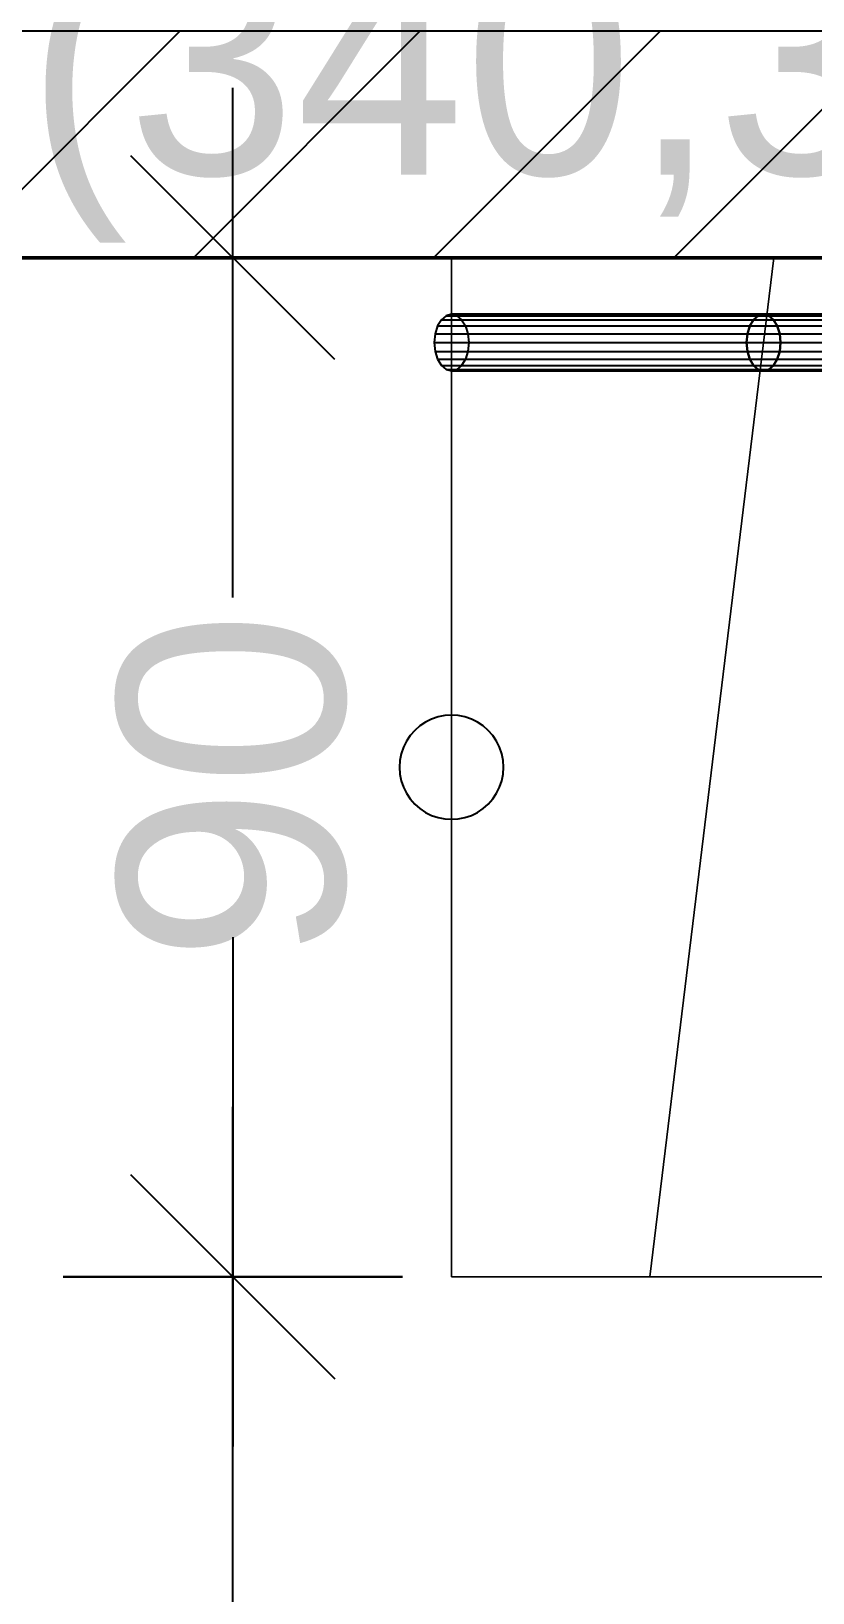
# Model space of a CAD drawing. Extents: x 0 to 756, y -25 to 420.
# Drawn here: x 217.78 to 231.59, y 93.5 to 121.08 of the extents above; entities that cross this region are included whole.
import ezdxf

# ---------------------------------------------------------------- set-up
doc = ezdxf.new("R2010")
doc.units = 0
doc.layers.get('0').update_dxf_attribs({"lineweight": 25})
doc.layers.get('DEFPOINTS').update_dxf_attribs({"lineweight": 25})
for name, color, linetype, lineweight in [('A_Innenwand', 7, 'Continuous', 25), ('PFOSTEN__ST_TZEN', 7, 'Continuous', 13), ('Standard', 7, 'Continuous', 25), ('TREPPE', 7, 'Continuous', 13), ('WAND_HOLZ_NICHT_TRAGEND', 7, 'Continuous', 13)]:
    doc.layers.add(name, color=color, linetype=linetype, lineweight=lineweight)
doc.styles.get("Standard").update_dxf_attribs({"font": 'arial.ttf'})

# ---------------------------------------------------------------- blocks, each defined once
blk = doc.blocks.new('Referenz-A0T78P30OY')
at = {"layer": 'DEFPOINTS', "color": 0, "linetype": 'Continuous', "lineweight": -2, "ltscale": 0.25}
for p, q in [((225.207, 117.078), (225.207, 117.078)), ((221.344, 99.078), (221.344, 99.078)), ((225.207, 99.078), (225.207, 99.078)), ((225.207, 99.078), (225.207, 99.078))]:
    blk.add_line(p, q, dxfattribs=at)
at = {"layer": 'Standard', "color": 0, "lineweight": -2}
for p, q in [((221.344, 111.078), (221.344, 120.078)), ((223.144, 115.278), (219.544, 118.878)), ((224.344, 117.078), (218.344, 117.078)), ((221.344, 114.089), (221.344, 117.078)), ((224.961, 115.872), (224.918, 115.732)), ((225.029, 115.982), (224.961, 115.872)), ((224.961, 115.872), (230.478, 115.872)), ((225.113, 116.053), (225.029, 115.982)), ((225.029, 115.982), (230.545, 115.982)), ((225.207, 116.078), (225.113, 116.053)), ((225.113, 116.053), (230.628, 116.053)), ((230.721, 116.078), (225.207, 116.078)), ((225.207, 116.078), (225.301, 116.053)), ((225.301, 116.053), (225.386, 115.982)), ((225.301, 116.053), (230.814, 116.053)), ((225.386, 115.982), (225.453, 115.872)), ((225.386, 115.982), (230.898, 115.982)), ((225.453, 115.872), (225.496, 115.732)), ((225.453, 115.872), (230.964, 115.872)), ((230.436, 115.732), (230.478, 115.872)), ((230.478, 115.872), (230.436, 115.732)), ((230.478, 115.872), (230.545, 115.982)), ((230.545, 115.982), (230.478, 115.872)), ((230.478, 115.872), (236.196, 115.872)), ((230.545, 115.982), (230.628, 116.053)), ((230.628, 116.053), (230.545, 115.982)), ((230.545, 115.982), (236.26, 115.982)), ((230.628, 116.053), (230.721, 116.078)), ((230.721, 116.078), (230.628, 116.053)), ((230.628, 116.053), (236.34, 116.053)), ((230.814, 116.053), (230.721, 116.078)), ((236.429, 116.078), (230.721, 116.078)), ((230.721, 116.078), (230.814, 116.053)), ((230.898, 115.982), (230.814, 116.053)), ((230.814, 116.053), (230.898, 115.982)), ((230.814, 116.053), (236.519, 116.053)), ((230.964, 115.872), (230.898, 115.982)), ((230.898, 115.982), (230.964, 115.872)), ((230.898, 115.982), (236.599, 115.982)), ((231.007, 115.732), (230.964, 115.872)), ((230.964, 115.872), (231.007, 115.732)), ((230.964, 115.872), (236.663, 115.872)), ((224.918, 115.732), (224.903, 115.578)), ((224.903, 115.578), (230.421, 115.578)), ((224.903, 115.578), (224.918, 115.423)), ((224.918, 115.732), (230.436, 115.732)), ((225.496, 115.732), (225.511, 115.578)), ((225.496, 115.732), (231.007, 115.732)), ((225.511, 115.578), (225.496, 115.423)), ((225.511, 115.578), (231.021, 115.578)), ((230.421, 115.578), (230.436, 115.732)), ((230.436, 115.732), (230.421, 115.578)), ((230.436, 115.423), (230.421, 115.578)), ((230.421, 115.578), (236.141, 115.578)), ((230.421, 115.578), (230.436, 115.423)), ((230.436, 115.732), (236.155, 115.732)), ((231.021, 115.578), (231.007, 115.732)), ((231.007, 115.732), (231.021, 115.578)), ((231.007, 115.732), (236.704, 115.732)), ((231.007, 115.423), (231.021, 115.578)), ((231.021, 115.578), (231.007, 115.423)), ((231.021, 115.578), (236.718, 115.578)), ((224.918, 115.423), (230.436, 115.423)), ((224.918, 115.423), (224.961, 115.284)), ((225.496, 115.423), (225.453, 115.284)), ((225.496, 115.423), (231.007, 115.423)), ((230.478, 115.284), (230.436, 115.423)), ((230.436, 115.423), (236.155, 115.423)), ((230.436, 115.423), (230.478, 115.284)), ((230.964, 115.284), (231.007, 115.423)), ((231.007, 115.423), (230.964, 115.284)), ((231.007, 115.423), (236.704, 115.423)), ((224.961, 115.284), (230.478, 115.284)), ((224.961, 115.284), (225.029, 115.173)), ((225.029, 115.173), (230.545, 115.173)), ((225.029, 115.173), (225.113, 115.102)), ((225.113, 115.102), (230.628, 115.102)), ((225.113, 115.102), (225.207, 115.078)), ((225.301, 115.102), (225.207, 115.078)), ((225.207, 115.078), (230.721, 115.078)), ((225.386, 115.173), (225.301, 115.102)), ((225.301, 115.102), (230.814, 115.102)), ((225.453, 115.284), (225.386, 115.173)), ((225.386, 115.173), (230.898, 115.173)), ((225.453, 115.284), (230.964, 115.284)), ((230.545, 115.173), (230.478, 115.284)), ((230.478, 115.284), (236.196, 115.284)), ((230.478, 115.284), (230.545, 115.173)), ((230.628, 115.102), (230.545, 115.173)), ((230.545, 115.173), (236.26, 115.173)), ((230.545, 115.173), (230.628, 115.102)), ((230.721, 115.078), (230.628, 115.102)), ((230.628, 115.102), (236.34, 115.102)), ((230.628, 115.102), (230.721, 115.078)), ((230.721, 115.078), (230.814, 115.102)), ((230.814, 115.102), (230.721, 115.078)), ((230.721, 115.078), (236.429, 115.078)), ((230.814, 115.102), (230.898, 115.173)), ((230.898, 115.173), (230.814, 115.102)), ((230.814, 115.102), (236.519, 115.102)), ((230.898, 115.173), (230.964, 115.284)), ((230.964, 115.284), (230.898, 115.173)), ((230.898, 115.173), (236.599, 115.173)), ((230.964, 115.284), (236.663, 115.284)), ((221.344, 105.078), (221.344, 96.078)), ((221.344, 93.078), (221.344, 102.078)), ((223.144, 97.278), (219.544, 100.878)), ((219.544, 100.878), (223.144, 97.278)), ((221.344, 99.078), (221.344, 100.889)), ((224.344, 99.078), (218.344, 99.078)), ((218.344, 99.078), (224.344, 99.078)), ((221.344, 71.76), (221.344, 99.078))]:
    blk.add_line(p, q, dxfattribs=at)
at = {"layer": 'TREPPE', "color": 0}
for p, q in [((225.207, 117.078), (225.207, 99.078)), ((230.904, 117.078), (225.207, 117.078)), ((225.207, 117.078), (230.904, 117.078)), ((225.207, 99.078), (225.207, 117.078)), ((225.207, 117.078), (225.207, 117.078)), ((230.904, 117.078), (228.71, 99.078)), ((228.71, 99.078), (230.904, 117.078)), ((228.71, 99.078), (230.904, 117.078)), ((230.904, 117.078), (228.71, 99.078)), ((236.834, 117.078), (230.904, 117.078)), ((230.904, 117.078), (236.834, 117.078)), ((230.904, 117.078), (230.904, 117.078)), ((230.904, 117.078), (230.904, 117.078)), ((225.207, 99.078), (228.71, 99.078)), ((228.71, 99.078), (225.207, 99.078)), ((225.207, 99.078), (225.207, 99.078)), ((228.71, 99.078), (231.981, 99.078)), ((231.981, 99.078), (228.71, 99.078)), ((228.71, 99.078), (228.71, 99.078)), ((228.71, 99.078), (228.71, 99.078))]:
    blk.add_line(p, q, dxfattribs=at)
at = {"layer": 'TREPPE', "color": 0, "lineweight": -2}
for p, q in [((224.969, 108.967), (224.855, 108.928)), ((225.087, 108.99), (224.969, 108.967)), ((225.207, 108.998), (225.087, 108.99)), ((225.327, 108.99), (225.207, 108.998)), ((225.445, 108.967), (225.327, 108.99)), ((225.559, 108.928), (225.445, 108.967)), ((224.557, 108.728), (224.477, 108.638)), ((224.647, 108.808), (224.557, 108.728)), ((224.747, 108.875), (224.647, 108.808)), ((224.855, 108.928), (224.747, 108.875)), ((225.667, 108.875), (225.559, 108.928)), ((225.767, 108.808), (225.667, 108.875)), ((225.858, 108.728), (225.767, 108.808)), ((225.937, 108.638), (225.858, 108.728)), ((224.357, 108.43), (224.319, 108.316)), ((224.41, 108.538), (224.357, 108.43)), ((224.477, 108.638), (224.41, 108.538)), ((226.004, 108.538), (225.937, 108.638)), ((226.057, 108.43), (226.004, 108.538)), ((226.096, 108.316), (226.057, 108.43)), ((224.295, 108.198), (224.287, 108.078)), ((224.319, 108.316), (224.295, 108.198)), ((226.119, 108.198), (226.096, 108.316)), ((226.127, 108.078), (226.119, 108.198)), ((224.287, 108.078), (224.295, 107.958)), ((224.295, 107.958), (224.319, 107.84)), ((226.096, 107.84), (226.119, 107.958)), ((226.119, 107.958), (226.127, 108.078)), ((224.319, 107.84), (224.357, 107.726)), ((224.357, 107.726), (224.41, 107.618)), ((224.41, 107.618), (224.477, 107.518)), ((225.937, 107.518), (226.004, 107.618)), ((226.004, 107.618), (226.057, 107.726)), ((226.057, 107.726), (226.096, 107.84)), ((224.477, 107.518), (224.557, 107.427)), ((224.557, 107.427), (224.647, 107.348)), ((224.647, 107.348), (224.747, 107.281)), ((225.667, 107.281), (225.767, 107.348)), ((225.767, 107.348), (225.858, 107.427)), ((225.858, 107.427), (225.937, 107.518)), ((224.747, 107.281), (224.855, 107.228)), ((224.855, 107.228), (224.969, 107.189)), ((224.969, 107.189), (225.087, 107.166)), ((225.087, 107.166), (225.207, 107.158)), ((225.207, 107.158), (225.327, 107.166)), ((225.327, 107.166), (225.445, 107.189)), ((225.445, 107.189), (225.559, 107.228)), ((225.559, 107.228), (225.667, 107.281))]:
    blk.add_line(p, q, dxfattribs=at)
at = {"layer": 'WAND_HOLZ_NICHT_TRAGEND', "color": 0, "lineweight": 50}
for p, q in [((176.107, 117.078), (324.607, 117.078)), ((216.93, 117.078), (300.281, 117.078))]:
    blk.add_line(p, q, dxfattribs=at)
at = {"layer": 'PFOSTEN__ST_TZEN', "color": 0, "lineweight": 35, "insert": (217.703, 122.546), "char_height": 4, "attachment_point": 1}
blk.add_mtext('{\\fPosterama Text Light;(340,31m}', dxfattribs=at)
at = {"layer": 'Standard', "color": 0, "lineweight": -2, "insert": (219.312, 104.63), "char_height": 4, "attachment_point": 1, "rotation": 90}
blk.add_mtext('{\\fArial;90}', dxfattribs=at)
blk = doc.blocks.new('Wand-A0T78P4MOY', base_point=(125.607, 117.078))
at = {"color": 0, "lineweight": -2}
for p, q in [((220.407, 121.078), (216.93, 117.601)), ((224.65, 121.078), (220.65, 117.078)), ((228.892, 121.078), (224.892, 117.078)), ((233.135, 121.078), (229.135, 117.078))]:
    blk.add_line(p, q, dxfattribs=at)
at = {"color": 0, "linetype": 'ByBlock', "lineweight": -2, "ltscale": 0.25}
for p, q in [((300.281, 121.078), (216.93, 121.078)), ((256.607, 117.078), (216.93, 117.078))]:
    blk.add_line(p, q, dxfattribs=at)

msp = doc.modelspace()

# ---------------------------------------------------------------- block references
at = {"color": 8, "lineweight": 25, "ltscale": 0.25, "true_color": 0x808080}
msp.add_blockref('Referenz-A0T78P30OY', (0, 0), dxfattribs=at)
at = {"layer": 'A_Innenwand', "ltscale": 0.25}
msp.add_blockref('Wand-A0T78P4MOY', (125.607, 117.078), dxfattribs=at)

doc.saveas('drawing.dxf')
